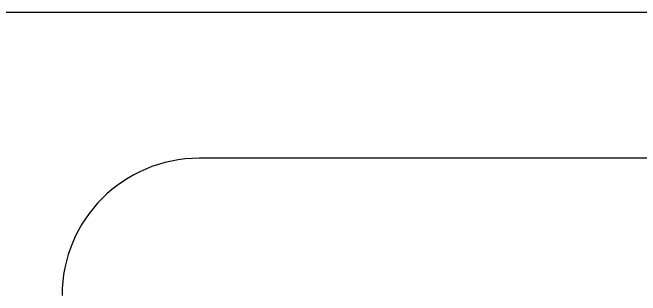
# Model space of a CAD drawing. Header units: millimetres. Extents: x -9 to 276, y -90 to 14.
# Drawn here: x 163.35 to 172.86, y 4.97 to 9.25 of the extents above; entities that cross this region are included whole.
import ezdxf

# ---------------------------------------------------------------- set-up
doc = ezdxf.new("R2010")
doc.units = ezdxf.units.MM
doc.layers.add('BLACK', color=7, linetype='CONTINUOUS')

msp = doc.modelspace()

# ---------------------------------------------------------------- linework, layer by layer
at = {"layer": 'BLACK', "linetype": 'Continuous'}
for p, q in [((164.388907, 9.25), (149.460492, 9.250001)), ((167.706332, 9.25), (164.388907, 9.25)), ((167.706333, 9.25), (167.706332, 9.25)), ((169.365045, 9.25), (167.706333, 9.25)), ((169.733649, 9.249998), (169.365045, 9.25)), ((171.023758, 9.25), (169.733649, 9.249998)), ((171.366027, 9.250006), (171.023758, 9.25)), ((171.825881, 9.250014), (171.366027, 9.250006)), ((172.68247, 9.25), (171.825881, 9.250014)), ((173.034968, 9.249977), (172.68247, 9.25)), ((176.7279, 7.0459), (166.177899, 7.0459))]:
    msp.add_line(p, q, dxfattribs=at)
at = {"layer": 'BLACK'}
msp.add_arc((166.177904, 4.970896), 2.075004, 90.0001381, 179.9998896, dxfattribs=at)

doc.saveas('drawing.dxf')
